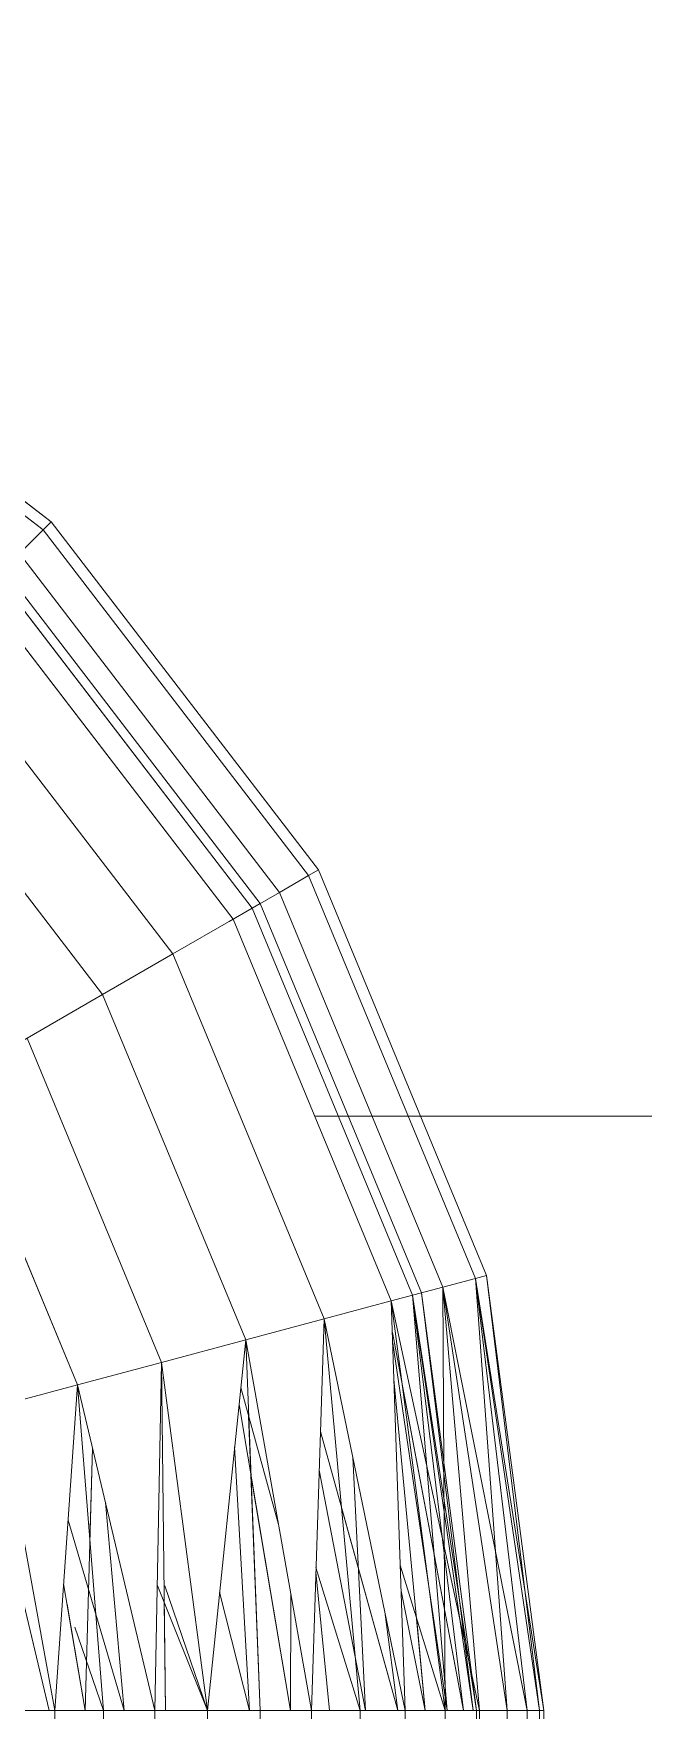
# Model space of a CAD drawing. Header units: centimetres. Extents: x -13467 to 3766, y -437 to 1921.
# Drawn here: x -4206.074 to -4205.167, y 188.8 to 191.294 of the extents above; entities that cross this region are included whole.
import ezdxf

# ---------------------------------------------------------------- set-up
doc = ezdxf.new("R2010")
doc.units = ezdxf.units.CM
doc.layers.add('M-EQPM', color=7, linetype='Continuous', lineweight=9)

# ---------------------------------------------------------------- blocks, each defined once
blk = doc.blocks.new('EQ-04-006 - EQ-04-006_dwg_Agrupar_314-1538746-Sección 1-2')
at = {"layer": 'M-EQPM', "color": 136, "true_color": 0x007f7f}
for p, q in [((-3654.6959, 190.5678), (-3655.2137, 190.9651)), ((-3654.7079, 190.5557), (-3655.2222, 190.9503)), ((-3654.7079, 190.5557), (-3655.2222, 190.9503)), ((-3654.7433, 190.5204), (-3654.7079, 190.5557)), ((-3654.7079, 190.5557), (-3654.7433, 190.5204)), ((-3654.7079, 190.5557), (-3654.6959, 190.5678)), ((-3654.6959, 190.5678), (-3654.7079, 190.5557)), ((-3654.3134, 190.0415), (-3654.7079, 190.5557)), ((-3654.3134, 190.0415), (-3654.7079, 190.5557)), ((-3654.2986, 190.05), (-3654.6959, 190.5678)), ((-3654.3566, 190.0165), (-3654.7433, 190.5204)), ((-3654.3566, 190.0165), (-3654.7433, 190.5204)), ((-3654.397, 189.9932), (-3654.7762, 190.4874)), ((-3654.397, 189.9932), (-3654.7762, 190.4874)), ((-3654.3852, 190), (-3654.7666, 190.4971)), ((-3654.3566, 190.0165), (-3654.3134, 190.0415)), ((-3654.3134, 190.0415), (-3654.3566, 190.0165)), ((-3654.3134, 190.0415), (-3654.2986, 190.05)), ((-3654.2986, 190.05), (-3654.3134, 190.0415)), ((-3654.0653, 189.4426), (-3654.3134, 190.0415)), ((-3654.0653, 189.4426), (-3654.3134, 190.0415)), ((-3654.0489, 189.447), (-3654.2986, 190.05)), ((-3654.4254, 189.9768), (-3654.3566, 190.0165)), ((-3654.3566, 190.0165), (-3654.4254, 189.9768)), ((-3654.1136, 189.4297), (-3654.3566, 190.0165)), ((-3654.1136, 189.4297), (-3654.3566, 190.0165)), ((-3654.4316, 189.9732), (-3654.397, 189.9932)), ((-3654.397, 189.9932), (-3654.4316, 189.9732)), ((-3654.397, 189.9932), (-3654.3852, 190)), ((-3654.3852, 190), (-3654.397, 189.9932)), ((-3654.1586, 189.4176), (-3654.397, 189.9932)), ((-3654.1586, 189.4176), (-3654.397, 189.9932)), ((-3654.1454, 189.4212), (-3654.3852, 190)), ((-3654.1136, 189.4297), (-3654.0653, 189.4426)), ((-3654.0653, 189.4426), (-3654.1136, 189.4297)), ((-3654.0653, 189.4426), (-3654.0489, 189.447)), ((-3654.0489, 189.447), (-3654.0653, 189.4426)), ((-3654.0182, 188.8), (-3654.0653, 189.4426)), ((-3654.0653, 189.4426), (-3653.9881, 188.8)), ((-3654.0653, 189.4426), (-3653.9637, 188.8)), ((-3654.0653, 189.4426), (-3653.9698, 188.8)), ((-3653.9698, 188.8), (-3654.0653, 189.4426)), ((-3654.0653, 189.4426), (-3653.9881, 188.8)), ((-3654.0489, 189.447), (-3653.9637, 188.8)), ((-3654.0489, 189.447), (-3653.9698, 188.8)), ((-3654.1903, 189.4091), (-3654.1136, 189.4297)), ((-3654.1136, 189.4297), (-3654.1903, 189.4091)), ((-3654.1903, 189.4091), (-3654.0592, 188.8)), ((-3654.1903, 189.4091), (-3654.0592, 188.8)), ((-3654.1586, 189.4176), (-3654.1454, 189.4212)), ((-3654.1454, 189.4212), (-3654.1586, 189.4176)), ((-3654.1073, 188.8), (-3654.1586, 189.4176)), ((-3654.1586, 189.4176), (-3654.0832, 188.8)), ((-3654.1586, 189.4176), (-3654.0637, 188.8)), ((-3654.1586, 189.4176), (-3654.0686, 188.8)), ((-3654.0686, 188.8), (-3654.1586, 189.4176)), ((-3654.1586, 189.4176), (-3654.0832, 188.8)), ((-3654.0686, 188.8), (-3654.1586, 189.4176)), ((-3654.1586, 189.4176), (-3654.1073, 188.8)), ((-3654.0637, 188.8), (-3654.1454, 189.4212)), ((-3654.0686, 188.8), (-3654.1454, 189.4212)), ((-3654.0592, 188.8), (-3654.1136, 189.4297)), ((-3654.1136, 189.4297), (-3654.0182, 188.8)), ((-3653.9881, 188.8), (-3654.1136, 189.4297)), ((-3654.1136, 189.4297), (-3654.0182, 188.8)), ((-3654.1136, 189.4297), (-3654.0592, 188.8)), ((-3654.1136, 189.4297), (-3654.1101, 188.8)), ((-3654.0832, 188.8), (-3654.1733, 189.2798)), ((-3654.1733, 189.2798), (-3654.0832, 188.8)), ((-3654.1733, 189.2798), (-3654.0832, 188.8)), ((-3654.805, 189.2444), (-3654.6988, 188.8)), ((-3654.805, 189.2444), (-3654.6988, 188.8)), ((-3654.6383, 189.0527), (-3654.6346, 189.1904)), ((-3654.6346, 189.1904), (-3654.6383, 189.0527)), ((-3654.6346, 189.1904), (-3654.6383, 189.0527)), ((-3654.2477, 189.1764), (-3654.2286, 188.8)), ((-3654.2286, 188.8), (-3654.2477, 189.1764)), ((-3654.2286, 188.8), (-3654.2477, 189.1764)), ((-3654.399, 189.1498), (-3654.3401, 188.8)), ((-3654.399, 189.1498), (-3654.3401, 188.8)), ((-3654.399, 189.1498), (-3654.3401, 188.8)), ((-3654.399, 189.1498), (-3654.3401, 188.8)), ((-3654.399, 189.1498), (-3654.3401, 188.8)), ((-3654.399, 189.1498), (-3654.3401, 188.8)), ((-3654.6154, 189.1095), (-3654.5873, 188.8)), ((-3654.6154, 189.1095), (-3654.5873, 188.8)), ((-3654.5873, 188.8), (-3654.6154, 189.1095)), ((-3654.5873, 188.8), (-3654.6154, 189.1095)), ((-3654.5873, 188.8), (-3654.6154, 189.1095)), ((-3654.6154, 189.1095), (-3654.5873, 188.8)), ((-3654.2645, 189.1019), (-3654.1808, 188.8)), ((-3654.2645, 189.1019), (-3654.1808, 188.8)), ((-3654.2645, 189.1019), (-3654.1808, 188.8)), ((-3654.528, 188.9612), (-3654.5262, 188.8)), ((-3654.528, 188.9612), (-3654.5262, 188.8)), ((-3654.528, 188.9612), (-3654.5262, 188.8)), ((-3654.3401, 188.8), (-3654.3396, 188.972)), ((-3654.3401, 188.8), (-3654.3396, 188.972)), ((-3654.3401, 188.8), (-3654.3396, 188.972)), ((-3654.1758, 188.978), (-3654.1401, 188.8)), ((-3654.1758, 188.978), (-3654.1401, 188.8)), ((-3654.1758, 188.978), (-3654.1401, 188.8)), ((-3654.6723, 188.9581), (-3654.6453, 188.8)), ((-3654.6723, 188.9581), (-3654.6453, 188.8)), ((-3654.6453, 188.8), (-3654.6723, 188.9581)), ((-3654.6453, 188.8), (-3654.6723, 188.9581)), ((-3654.6723, 188.9581), (-3654.6453, 188.8)), ((-3654.6453, 188.8), (-3654.6723, 188.9581)), ((-3654.5873, 188.8), (-3654.6296, 188.9432)), ((-3654.6296, 188.9432), (-3654.5873, 188.8)), ((-3654.6296, 188.9432), (-3654.5873, 188.8)), ((-3654.2001, 188.9466), (-3654.1808, 188.8)), ((-3654.1808, 188.8), (-3654.2001, 188.9466)), ((-3654.2001, 188.9466), (-3654.1808, 188.8)), ((-3654.2001, 188.9466), (-3654.1808, 188.8)), ((-3654.1808, 188.8), (-3654.2001, 188.9466)), ((-3654.1808, 188.8), (-3654.2001, 188.9466)), ((-3654.1401, 188.8), (-3654.1531, 188.939)), ((-3654.1531, 188.939), (-3654.1401, 188.8)), ((-3654.1531, 188.939), (-3654.1401, 188.8)), ((-3654.1531, 188.939), (-3654.1401, 188.8)), ((-3654.1401, 188.8), (-3654.1531, 188.939)), ((-3654.1401, 188.8), (-3654.1531, 188.939)), ((-3653.9881, 188.8), (-3653.9698, 188.8)), ((-3653.9698, 188.8), (-3653.9881, 188.8)), ((-3653.9698, 188.8), (-3653.9637, 188.8)), ((-3653.9698, 188.8), (-3653.9698, 186.8)), ((-3653.9637, 188.8), (-3653.9698, 188.8)), ((-3653.9698, 188.8), (-3653.9698, 186.8)), ((-3653.9637, 188.8), (-3653.9637, 186.8))]:
    blk.add_line(p, q, dxfattribs=at)
at = {"layer": 'M-EQPM', "color": 136, "true_color": 0x007f7f, "flags": 128}
for points in [[(-3656.4637, 191.2755), (-3655.821, 191.1984), (-3655.2222, 190.9503), (-3655.2137, 190.9651), (-3654.6959, 190.5678), (-3654.7079, 190.5557), (-3654.3134, 190.0415), (-3654.3566, 190.0165), (-3654.1136, 189.4297), (-3654.1903, 189.4091)], [(-3654.4254, 189.9768), (-3654.3566, 190.0165), (-3654.7433, 190.5204), (-3654.7079, 190.5557), (-3655.2222, 190.9503), (-3655.2137, 190.9651), (-3655.8166, 191.2148), (-3655.821, 191.1984), (-3655.834, 191.1501), (-3656.4637, 191.2455), (-3655.821, 191.1984), (-3656.4637, 191.2455)], [(-3654.7995, 190.4642), (-3654.7433, 190.5204), (-3655.2472, 190.9071), (-3655.2222, 190.9503), (-3655.821, 191.1984), (-3655.8166, 191.2148), (-3655.2137, 190.9651), (-3655.2222, 190.9503), (-3654.7079, 190.5557), (-3654.7433, 190.5204), (-3654.3566, 190.0165), (-3654.4254, 189.9768)], [(-3654.0592, 188.8), (-3654.1136, 189.4297), (-3654.3566, 190.0165), (-3654.3134, 190.0415), (-3654.7079, 190.5557), (-3654.6959, 190.5678), (-3654.7079, 190.5557), (-3655.2222, 190.9503), (-3655.2472, 190.9071), (-3655.834, 191.1501), (-3655.821, 191.1984), (-3655.2222, 190.9503), (-3655.2137, 190.9651), (-3654.6959, 190.5678), (-3654.2986, 190.05), (-3654.3134, 190.0415), (-3654.0653, 189.4426), (-3654.1136, 189.4297), (-3654.0182, 188.8)], [(-3654.0182, 188.8), (-3654.1136, 189.4297), (-3653.9881, 188.8), (-3654.1136, 189.4297), (-3654.0653, 189.4426), (-3654.3134, 190.0415), (-3654.2986, 190.05), (-3654.6959, 190.5678), (-3654.7079, 190.5557), (-3655.2222, 190.9503), (-3655.2472, 190.9071), (-3655.834, 191.1501), (-3655.8545, 191.0734)], [(-3655.8425, 191.1182), (-3655.846, 191.1051), (-3655.2705, 190.8667), (-3655.2637, 190.8785), (-3654.7666, 190.4971), (-3654.7762, 190.4874), (-3654.397, 189.9932), (-3654.3852, 190), (-3654.1454, 189.4212), (-3654.1586, 189.4176), (-3654.0686, 188.8)], [(-3654.0832, 188.8), (-3654.1586, 189.4176), (-3654.397, 189.9932), (-3654.3852, 190), (-3654.7666, 190.4971), (-3654.7762, 190.4874), (-3655.2705, 190.8667), (-3655.2637, 190.8785), (-3655.8425, 191.1182), (-3655.846, 191.1051), (-3655.2705, 190.8667), (-3655.2637, 190.8785), (-3654.7666, 190.4971), (-3654.7762, 190.4874), (-3654.397, 189.9932), (-3654.3852, 190), (-3654.1454, 189.4212), (-3654.1586, 189.4176), (-3654.0686, 188.8)], [(-3654.0832, 188.8), (-3654.1586, 189.4176), (-3654.397, 189.9932), (-3654.3852, 190), (-3654.7666, 190.4971), (-3654.7762, 190.4874), (-3655.2705, 190.8667), (-3655.2637, 190.8785), (-3655.8425, 191.1182)], [(-3654.0489, 189.447), (-3654.2986, 190.05), (-3654.3134, 190.0415), (-3654.7079, 190.5557), (-3654.7433, 190.5204), (-3655.2472, 190.9071), (-3655.2869, 190.8382)], [(-3655.2869, 190.8382), (-3655.2472, 190.9071), (-3654.7433, 190.5204), (-3654.7079, 190.5557), (-3654.3134, 190.0415), (-3654.2986, 190.05), (-3654.0489, 189.447)], [(-3654.7995, 190.4642), (-3654.7433, 190.5204), (-3654.3566, 190.0165), (-3654.3134, 190.0415), (-3654.0653, 189.4426), (-3654.0489, 189.447), (-3654.0653, 189.4426), (-3653.9881, 188.8), (-3653.9698, 188.8)], [(-3653.9881, 188.8), (-3653.9698, 188.8), (-3654.0653, 189.4426), (-3654.3134, 190.0415), (-3654.3566, 190.0165), (-3654.7433, 190.5204), (-3654.7995, 190.4642)], [(-3654.4316, 189.9732), (-3654.397, 189.9932), (-3654.7762, 190.4874), (-3654.8045, 190.4592)], [(-3654.8045, 190.4592), (-3654.7762, 190.4874), (-3654.397, 189.9932), (-3654.4316, 189.9732)], [(-3654.4254, 189.9768), (-3654.3566, 190.0165), (-3654.1136, 189.4297), (-3654.0653, 189.4426), (-3654.0182, 188.8)], [(-3654.4254, 189.9768), (-3654.3566, 190.0165), (-3654.1136, 189.4297), (-3654.0653, 189.4426), (-3653.9881, 188.8)], [(-3654.4316, 189.9732), (-3654.397, 189.9932), (-3654.1586, 189.4176)], [(-3654.1586, 189.4176), (-3654.397, 189.9932), (-3654.4316, 189.9732)], [(-3653.9637, 186.8), (-3653.9637, 188.8), (-3653.9698, 188.8), (-3653.9637, 188.8), (-3654.0653, 189.4426), (-3653.9637, 188.8), (-3654.0489, 189.447), (-3654.0653, 189.4426), (-3653.9698, 188.8), (-3653.9698, 186.8)], [(-3653.9698, 186.8), (-3653.9698, 188.8), (-3654.0653, 189.4426), (-3654.0489, 189.447), (-3653.9698, 188.8), (-3654.0489, 189.447), (-3653.9637, 188.8), (-3653.9698, 188.8), (-3653.9637, 188.8), (-3653.9637, 186.8)], [(-3654.0182, 188.8), (-3654.0653, 189.4426), (-3653.9881, 188.8)], [(-3653.9698, 188.8), (-3654.0653, 189.4426), (-3653.9881, 188.8), (-3653.9698, 188.8), (-3653.9698, 186.8)], [(-3654.0182, 188.8), (-3654.1136, 189.4297), (-3654.1903, 189.4091)], [(-3654.0592, 188.8), (-3654.1136, 189.4297), (-3654.1903, 189.4091), (-3654.0592, 188.8)], [(-3654.0592, 188.8), (-3654.1136, 189.4297), (-3654.1903, 189.4091)], [(-3654.0832, 188.8), (-3654.1586, 189.4176), (-3654.1454, 189.4212), (-3654.0686, 188.8)], [(-3654.0637, 188.8), (-3654.1586, 189.4176), (-3654.1454, 189.4212), (-3654.0637, 188.8)], [(-3654.0637, 188.8), (-3654.1586, 189.4176), (-3654.0686, 188.8)], [(-3654.0832, 188.8), (-3654.1586, 189.4176), (-3654.1073, 188.8)], [(-3654.0637, 188.8), (-3654.1454, 189.4212), (-3654.0686, 188.8)], [(-3654.0182, 188.8), (-3654.1136, 189.4297), (-3654.0592, 188.8)], [(-3654.7465, 188.8), (-3654.805, 189.2444), (-3654.6988, 188.8)]]:
    blk.add_lwpolyline(points, dxfattribs=at)
blk.add_lwpolyline([(-3654.1101, 188.8), (-3654.1136, 189.4297)], close=True, dxfattribs=at)
blk = doc.blocks.new('EQ-04-006 - EQ-04-006_dwg_Agrupar_317-1538747-Sección 1-2')
at = {"layer": 'M-EQPM', "color": 136, "true_color": 0x007f7f}
for p, q in [((-3655.2137, 190.9651), (-3654.6959, 190.5678)), ((-3655.2222, 190.9503), (-3654.7079, 190.5557)), ((-3655.2222, 190.9503), (-3654.7079, 190.5557)), ((-3654.7433, 190.5204), (-3654.7079, 190.5557)), ((-3654.7079, 190.5557), (-3654.7433, 190.5204)), ((-3654.7079, 190.5557), (-3654.6959, 190.5678)), ((-3654.6959, 190.5678), (-3654.7079, 190.5557)), ((-3654.7079, 190.5557), (-3654.3134, 190.0415)), ((-3654.7079, 190.5557), (-3654.3134, 190.0415)), ((-3654.6959, 190.5678), (-3654.2986, 190.05)), ((-3654.7433, 190.5204), (-3654.3566, 190.0165)), ((-3654.7433, 190.5204), (-3654.3566, 190.0165)), ((-3654.7762, 190.4874), (-3654.397, 189.9932)), ((-3654.7762, 190.4874), (-3654.397, 189.9932)), ((-3654.7666, 190.4971), (-3654.3852, 190)), ((-3654.7995, 190.4642), (-3654.4254, 189.9768)), ((-3654.8727, 190.391), (-3654.5151, 189.925)), ((-3654.8727, 190.391), (-3654.5151, 189.925)), ((-3654.8727, 190.391), (-3654.5151, 189.925)), ((-3654.9579, 190.3057), (-3654.6195, 189.8647)), ((-3654.3566, 190.0165), (-3654.3134, 190.0415)), ((-3654.3134, 190.0415), (-3654.3566, 190.0165)), ((-3654.3134, 190.0415), (-3654.2986, 190.05)), ((-3654.2986, 190.05), (-3654.3134, 190.0415)), ((-3654.3134, 190.0415), (-3654.0653, 189.4426)), ((-3654.0653, 189.4426), (-3654.3134, 190.0415)), ((-3654.2986, 190.05), (-3654.0489, 189.447)), ((-3654.4254, 189.9768), (-3654.3566, 190.0165)), ((-3654.3566, 190.0165), (-3654.4254, 189.9768)), ((-3654.3566, 190.0165), (-3654.1136, 189.4297)), ((-3654.3566, 190.0165), (-3654.1136, 189.4297)), ((-3654.4316, 189.9732), (-3654.397, 189.9932)), ((-3654.397, 189.9932), (-3654.4316, 189.9732)), ((-3654.397, 189.9932), (-3654.3852, 190)), ((-3654.3852, 190), (-3654.397, 189.9932)), ((-3654.397, 189.9932), (-3654.1586, 189.4176)), ((-3654.1586, 189.4176), (-3654.397, 189.9932)), ((-3654.3852, 190), (-3654.1454, 189.4212)), ((-3654.5151, 189.925), (-3654.4254, 189.9768)), ((-3654.4254, 189.9768), (-3654.1903, 189.4091)), ((-3654.6195, 189.8647), (-3654.5151, 189.925)), ((-3654.5151, 189.925), (-3654.2903, 189.3823)), ((-3654.7316, 189.8), (-3654.6195, 189.8647)), ((-3654.6195, 189.8647), (-3654.4068, 189.3511)), ((-3654.7316, 189.8), (-3654.5318, 189.3176)), ((-3654.8437, 189.7353), (-3654.6568, 189.2841)), ((-3654.1136, 189.4297), (-3654.0653, 189.4426)), ((-3654.0653, 189.4426), (-3654.1136, 189.4297)), ((-3654.0653, 189.4426), (-3654.0489, 189.447)), ((-3654.0489, 189.447), (-3654.0653, 189.4426)), ((-3654.0182, 188.8), (-3654.0653, 189.4426)), ((-3653.9881, 188.8), (-3654.0653, 189.4426)), ((-3653.9698, 188.8), (-3654.0653, 189.4426)), ((-3653.9637, 188.8), (-3654.0653, 189.4426)), ((-3653.9698, 188.8), (-3654.0653, 189.4426)), ((-3653.9881, 188.8), (-3654.0653, 189.4426)), ((-3653.9637, 188.8), (-3654.0489, 189.447)), ((-3653.9698, 188.8), (-3654.0489, 189.447)), ((-3654.2903, 189.3823), (-3654.1903, 189.4091)), ((-3654.1903, 189.4091), (-3654.1136, 189.4297)), ((-3654.1136, 189.4297), (-3654.1903, 189.4091)), ((-3654.1698, 188.8), (-3654.1903, 189.4091)), ((-3654.1101, 188.8), (-3654.1903, 189.4091)), ((-3654.0592, 188.8), (-3654.1903, 189.4091)), ((-3654.1101, 188.8), (-3654.1903, 189.4091)), ((-3654.1101, 188.8), (-3654.1903, 189.4091)), ((-3654.1586, 189.4176), (-3654.1454, 189.4212)), ((-3654.1454, 189.4212), (-3654.1586, 189.4176)), ((-3654.1073, 188.8), (-3654.1586, 189.4176)), ((-3654.0832, 188.8), (-3654.1586, 189.4176)), ((-3654.0686, 188.8), (-3654.1586, 189.4176)), ((-3654.0637, 188.8), (-3654.1586, 189.4176)), ((-3654.0686, 188.8), (-3654.1586, 189.4176)), ((-3654.0832, 188.8), (-3654.1586, 189.4176)), ((-3654.1586, 189.4176), (-3654.0686, 188.8)), ((-3654.1586, 189.4176), (-3654.1073, 188.8)), ((-3654.0637, 188.8), (-3654.1454, 189.4212)), ((-3654.0686, 188.8), (-3654.1454, 189.4212)), ((-3654.1101, 188.8), (-3654.1136, 189.4297)), ((-3654.0592, 188.8), (-3654.1136, 189.4297)), ((-3654.0182, 188.8), (-3654.1136, 189.4297)), ((-3653.9881, 188.8), (-3654.1136, 189.4297)), ((-3654.0182, 188.8), (-3654.1136, 189.4297)), ((-3654.0592, 188.8), (-3654.1136, 189.4297)), ((-3654.4068, 189.3511), (-3654.2903, 189.3823)), ((-3654.4068, 189.3511), (-3654.2903, 189.3823)), ((-3654.3092, 188.8), (-3654.2903, 189.3823)), ((-3654.2367, 188.8), (-3654.2903, 189.3823)), ((-3654.1698, 188.8), (-3654.2903, 189.3823)), ((-3654.2367, 188.8), (-3654.2903, 189.3823)), ((-3654.2903, 189.3823), (-3654.2367, 188.8)), ((-3654.2367, 188.8), (-3654.2903, 189.3823)), ((-3654.2367, 188.8), (-3654.2903, 189.3823)), ((-3654.0832, 188.8), (-3654.1887, 189.3621)), ((-3654.0832, 188.8), (-3654.1887, 189.3621)), ((-3654.0832, 188.8), (-3654.1887, 189.3621)), ((-3654.5318, 189.3176), (-3654.4068, 189.3511)), ((-3654.4637, 188.8), (-3654.4068, 189.3511)), ((-3654.3854, 188.8), (-3654.4068, 189.3511)), ((-3654.3092, 188.8), (-3654.4068, 189.3511)), ((-3654.3092, 188.8), (-3654.4068, 189.3511)), ((-3654.4068, 189.3511), (-3654.3854, 188.8)), ((-3654.3092, 188.8), (-3654.4068, 189.3511)), ((-3654.1073, 188.8), (-3654.1882, 189.3464)), ((-3654.1073, 188.8), (-3654.1882, 189.3464)), ((-3654.1882, 189.3464), (-3654.1073, 188.8)), ((-3654.1073, 188.8), (-3654.1882, 189.3464)), ((-3654.1882, 189.3464), (-3654.1073, 188.8)), ((-3654.1073, 188.8), (-3654.1882, 189.3464)), ((-3654.6568, 189.2841), (-3654.5318, 189.3176)), ((-3654.6568, 189.2841), (-3654.5318, 189.3176)), ((-3654.5419, 188.8), (-3654.5318, 189.3176)), ((-3654.5262, 188.8), (-3654.5318, 189.3176)), ((-3654.4637, 188.8), (-3654.5318, 189.3176)), ((-3654.5318, 189.3176), (-3654.5262, 188.8)), ((-3654.5318, 189.3176), (-3654.5262, 188.8)), ((-3654.4637, 188.8), (-3654.5318, 189.3176)), ((-3654.4637, 188.8), (-3654.5318, 189.3176)), ((-3654.7733, 189.2529), (-3654.6568, 189.2841)), ((-3654.6907, 188.8), (-3654.6568, 189.2841)), ((-3654.6182, 188.8), (-3654.6568, 189.2841)), ((-3654.6182, 188.8), (-3654.6568, 189.2841)), ((-3654.5419, 188.8), (-3654.6568, 189.2841)), ((-3654.6182, 188.8), (-3654.6568, 189.2841)), ((-3654.6182, 188.8), (-3654.6568, 189.2841)), ((-3654.1401, 188.8), (-3654.1864, 189.292)), ((-3654.1401, 188.8), (-3654.1864, 189.292)), ((-3654.1401, 188.8), (-3654.1864, 189.292)), ((-3654.1401, 188.8), (-3654.1864, 189.292)), ((-3654.1401, 188.8), (-3654.1864, 189.292)), ((-3654.1401, 188.8), (-3654.1864, 189.292)), ((-3654.3582, 189.0768), (-3654.4141, 189.2802)), ((-3654.4141, 189.2802), (-3654.3582, 189.0768)), ((-3654.4141, 189.2802), (-3654.3582, 189.0768)), ((-3654.6988, 188.8), (-3654.805, 189.2444)), ((-3654.6988, 188.8), (-3654.805, 189.2444)), ((-3654.6907, 188.8), (-3654.7733, 189.2529)), ((-3654.3401, 188.8), (-3654.4167, 189.255)), ((-3654.3401, 188.8), (-3654.4167, 189.255)), ((-3654.4167, 189.255), (-3654.3401, 188.8)), ((-3654.4167, 189.255), (-3654.3401, 188.8)), ((-3654.3401, 188.8), (-3654.4167, 189.255)), ((-3654.3401, 188.8), (-3654.4167, 189.255)), ((-3654.3854, 188.8), (-3654.4024, 189.2375)), ((-3654.4024, 189.2375), (-3654.3854, 188.8)), ((-3654.4024, 189.2375), (-3654.3854, 188.8)), ((-3654.1808, 188.8), (-3654.2958, 189.2147)), ((-3654.2958, 189.2147), (-3654.1808, 188.8)), ((-3654.2958, 189.2147), (-3654.1808, 188.8)), ((-3654.6453, 188.8), (-3654.6346, 189.1904)), ((-3654.6453, 188.8), (-3654.6346, 189.1904)), ((-3654.6453, 188.8), (-3654.6346, 189.1904)), ((-3654.4011, 188.8), (-3654.4232, 189.1921)), ((-3654.4011, 188.8), (-3654.4232, 189.1921)), ((-3654.4011, 188.8), (-3654.4232, 189.1921)), ((-3654.4011, 188.8), (-3654.4232, 189.1921)), ((-3654.4232, 189.1921), (-3654.4011, 188.8)), ((-3654.4232, 189.1921), (-3654.4011, 188.8)), ((-3654.2286, 188.8), (-3654.2477, 189.1764)), ((-3654.2286, 188.8), (-3654.2477, 189.1764)), ((-3654.2286, 188.8), (-3654.2477, 189.1764)), ((-3654.2286, 188.8), (-3654.2976, 189.1572)), ((-3654.2286, 188.8), (-3654.2976, 189.1572)), ((-3654.2976, 189.1572), (-3654.2286, 188.8)), ((-3654.2976, 189.1572), (-3654.2286, 188.8)), ((-3654.2286, 188.8), (-3654.2976, 189.1572)), ((-3654.2286, 188.8), (-3654.2976, 189.1572)), ((-3654.5873, 188.8), (-3654.6154, 189.1095)), ((-3654.5873, 188.8), (-3654.6154, 189.1095)), ((-3654.6154, 189.1095), (-3654.5873, 188.8)), ((-3654.6154, 189.1095), (-3654.5873, 188.8)), ((-3654.6154, 189.1095), (-3654.5873, 188.8)), ((-3654.5873, 188.8), (-3654.6154, 189.1095)), ((-3654.5873, 188.8), (-3654.6709, 189.0828)), ((-3654.6709, 189.0828), (-3654.5873, 188.8)), ((-3654.6709, 189.0828), (-3654.5873, 188.8)), ((-3654.2367, 188.8), (-3654.3023, 189.0125)), ((-3654.2367, 188.8), (-3654.3023, 189.0125)), ((-3654.3023, 189.0125), (-3654.2367, 188.8)), ((-3654.1101, 188.8), (-3654.1771, 189.0163)), ((-3654.1101, 188.8), (-3654.1771, 189.0163)), ((-3654.1771, 189.0163), (-3654.1101, 188.8)), ((-3654.6453, 188.8), (-3654.6775, 188.9883)), ((-3654.6453, 188.8), (-3654.6775, 188.9883)), ((-3654.6775, 188.9883), (-3654.6453, 188.8)), ((-3654.6775, 188.9883), (-3654.6453, 188.8)), ((-3654.6453, 188.8), (-3654.6775, 188.9883)), ((-3654.6775, 188.9883), (-3654.6453, 188.8)), ((-3654.4637, 188.8), (-3654.5382, 188.9869)), ((-3654.4637, 188.8), (-3654.5382, 188.9869)), ((-3654.5382, 188.9869), (-3654.4637, 188.8)), ((-3654.4637, 188.8), (-3654.5272, 188.9854)), ((-3654.5272, 188.9854), (-3654.4637, 188.8)), ((-3654.5272, 188.9854), (-3654.4637, 188.8)), ((-3654.2821, 188.8), (-3654.3025, 189.0057)), ((-3654.2821, 188.8), (-3654.3025, 189.0057)), ((-3654.3025, 189.0057), (-3654.2821, 188.8)), ((-3654.2821, 188.8), (-3654.3025, 189.0057)), ((-3654.3025, 189.0057), (-3654.2821, 188.8)), ((-3654.2821, 188.8), (-3654.3025, 189.0057)), ((-3654.4011, 188.8), (-3654.4455, 188.9759)), ((-3654.4011, 188.8), (-3654.4455, 188.9759)), ((-3654.4011, 188.8), (-3654.4455, 188.9759)), ((-3654.3401, 188.8), (-3654.3396, 188.972)), ((-3654.3401, 188.8), (-3654.3396, 188.972)), ((-3654.3401, 188.8), (-3654.3396, 188.972)), ((-3654.1401, 188.8), (-3654.1758, 188.978)), ((-3654.1758, 188.978), (-3654.1401, 188.8)), ((-3654.1758, 188.978), (-3654.1401, 188.8)), ((-3654.1808, 188.8), (-3654.2001, 188.9466)), ((-3654.1808, 188.8), (-3654.2001, 188.9466)), ((-3654.1808, 188.8), (-3654.2001, 188.9466)), ((-3654.2001, 188.9466), (-3654.1808, 188.8)), ((-3654.1808, 188.8), (-3654.2001, 188.9466)), ((-3654.1808, 188.8), (-3654.2001, 188.9466)), ((-3654.6182, 188.8), (-3654.6607, 188.9241)), ((-3654.6182, 188.8), (-3654.6607, 188.9241)), ((-3654.6607, 188.9241), (-3654.6182, 188.8)), ((-3654.7576, 188.8), (-3654.6907, 188.8)), ((-3654.6907, 186.8), (-3654.6907, 188.8)), ((-3654.6907, 188.8), (-3654.6182, 188.8)), ((-3654.6182, 188.8), (-3654.6182, 186.8)), ((-3654.6182, 188.8), (-3654.5419, 188.8)), ((-3654.4637, 188.8), (-3654.5419, 188.8)), ((-3654.5419, 188.8), (-3654.5419, 186.8)), ((-3654.3854, 188.8), (-3654.4637, 188.8)), ((-3654.4637, 186.8), (-3654.4637, 188.8)), ((-3654.3854, 188.8), (-3654.3854, 186.8)), ((-3654.3854, 188.8), (-3654.3092, 188.8)), ((-3654.3092, 188.8), (-3654.3092, 186.8)), ((-3654.3092, 188.8), (-3654.2367, 188.8)), ((-3654.2367, 188.8), (-3654.2367, 186.8)), ((-3654.2367, 188.8), (-3654.1698, 188.8)), ((-3654.1698, 186.8), (-3654.1698, 188.8)), ((-3654.1698, 188.8), (-3654.1101, 188.8)), ((-3654.1101, 188.8), (-3654.1101, 186.8)), ((-3654.1101, 188.8), (-3654.0592, 188.8)), ((-3654.0637, 188.8), (-3654.0637, 186.8)), ((-3654.0592, 186.8), (-3654.0592, 188.8)), ((-3654.0592, 188.8), (-3654.0182, 188.8)), ((-3654.0182, 186.8), (-3654.0182, 188.8)), ((-3654.0182, 188.8), (-3653.9881, 188.8)), ((-3653.9881, 186.8), (-3653.9881, 188.8)), ((-3653.9881, 188.8), (-3653.9698, 188.8)), ((-3653.9698, 188.8), (-3653.9881, 188.8)), ((-3653.9698, 186.8), (-3653.9698, 188.8)), ((-3653.9698, 188.8), (-3653.9637, 188.8)), ((-3653.9637, 188.8), (-3653.9698, 188.8)), ((-3653.9698, 186.8), (-3653.9698, 188.8)), ((-3653.9637, 186.8), (-3653.9637, 188.8))]:
    blk.add_line(p, q, dxfattribs=at)
at = {"layer": 'M-EQPM', "color": 136, "true_color": 0x007f7f, "flags": 128}
for points in [[(-3654.2903, 189.3823), (-3654.5151, 189.925), (-3654.4254, 189.9768), (-3654.7995, 190.4642), (-3654.7433, 190.5204), (-3655.2472, 190.9071), (-3655.2222, 190.9503), (-3655.821, 191.1984), (-3656.4637, 191.2938), (-3656.4637, 191.2755), (-3672.4637, 191.2755), (-3673.1063, 191.1984), (-3673.7051, 190.9503), (-3673.7137, 190.9651), (-3674.2314, 190.5678), (-3674.2194, 190.5557), (-3674.614, 190.0415), (-3674.5707, 190.0165), (-3674.8138, 189.4297), (-3674.737, 189.4091)], [(-3654.5151, 189.925), (-3654.6195, 189.8647), (-3654.4068, 189.3511), (-3654.5318, 189.3176), (-3654.7316, 189.8), (-3654.6195, 189.8647), (-3654.9579, 190.3057), (-3654.8727, 190.391), (-3655.3387, 190.7486), (-3655.2869, 190.8382), (-3655.8545, 191.0734), (-3655.834, 191.1501), (-3656.4637, 191.2455), (-3655.821, 191.1984), (-3656.4637, 191.2755), (-3656.4637, 191.2455), (-3672.4637, 191.2455)], [(-3656.4637, 191.2755), (-3655.821, 191.1984), (-3655.8166, 191.2148), (-3655.2137, 190.9651), (-3655.2222, 190.9503), (-3654.7079, 190.5557), (-3654.7433, 190.5204), (-3654.3566, 190.0165), (-3654.4254, 189.9768), (-3654.1903, 189.4091), (-3654.1136, 189.4297), (-3654.3566, 190.0165), (-3654.3134, 190.0415), (-3654.7079, 190.5557), (-3654.6959, 190.5678), (-3655.2137, 190.9651), (-3655.2222, 190.9503), (-3655.821, 191.1984), (-3655.834, 191.1501), (-3656.4637, 191.2755), (-3655.834, 191.1501), (-3656.4637, 191.2455)], [(-3656.4637, 191.2455), (-3655.834, 191.1501), (-3655.821, 191.1984), (-3655.2222, 190.9503), (-3655.2137, 190.9651), (-3654.6959, 190.5678), (-3654.7079, 190.5557), (-3654.3134, 190.0415), (-3654.3566, 190.0165), (-3654.1136, 189.4297), (-3654.0653, 189.4426), (-3654.3134, 190.0415), (-3654.2986, 190.05), (-3654.6959, 190.5678), (-3654.7079, 190.5557), (-3655.2222, 190.9503), (-3655.2472, 190.9071), (-3655.834, 191.1501), (-3656.4637, 191.2045)], [(-3654.5318, 189.3176), (-3654.7316, 189.8), (-3654.6195, 189.8647), (-3654.9579, 190.3057), (-3654.8727, 190.391), (-3655.3387, 190.7486), (-3655.2869, 190.8382), (-3655.8545, 191.0734), (-3656.4637, 191.2045), (-3655.8545, 191.0734), (-3655.834, 191.1501), (-3656.4637, 191.2045), (-3672.4637, 191.2045), (-3672.4637, 191.1536), (-3672.4637, 191.0939)], [(-3655.8166, 191.2148), (-3655.821, 191.1984), (-3655.2222, 190.9503), (-3655.2472, 190.9071), (-3654.7433, 190.5204), (-3654.7995, 190.4642), (-3654.4254, 189.9768), (-3654.5151, 189.925), (-3654.2903, 189.3823)], [(-3654.4068, 189.3511), (-3654.2903, 189.3823), (-3654.1903, 189.4091), (-3654.4254, 189.9768), (-3654.3566, 190.0165), (-3654.7433, 190.5204), (-3654.7079, 190.5557), (-3655.2222, 190.9503), (-3655.2137, 190.9651), (-3655.8166, 191.2148)], [(-3654.1454, 189.4212), (-3654.3852, 190), (-3654.397, 189.9932), (-3654.7762, 190.4874), (-3654.7666, 190.4971), (-3655.2637, 190.8785), (-3655.2705, 190.8667), (-3655.846, 191.1051), (-3656.4637, 191.1951), (-3655.8425, 191.1182), (-3656.4637, 191.2)], [(-3656.4637, 191.1951), (-3655.8425, 191.1182), (-3655.846, 191.1051), (-3655.8425, 191.1182), (-3655.2637, 190.8785), (-3655.2705, 190.8667), (-3654.7762, 190.4874), (-3654.7666, 190.4971), (-3654.3852, 190), (-3654.397, 189.9932), (-3654.1586, 189.4176), (-3654.1454, 189.4212)], [(-3656.4637, 191.1804), (-3655.846, 191.1051), (-3655.2705, 190.8667), (-3655.2637, 190.8785), (-3654.7666, 190.4971), (-3654.7762, 190.4874), (-3654.397, 189.9932), (-3654.3852, 190), (-3654.1454, 189.4212), (-3654.1586, 189.4176), (-3654.397, 189.9932), (-3654.3852, 190), (-3654.7666, 190.4971), (-3654.7762, 190.4874), (-3655.2705, 190.8667), (-3655.2637, 190.8785), (-3655.8425, 191.1182), (-3655.846, 191.1051), (-3656.4637, 191.1951)], [(-3655.8545, 191.0734), (-3655.834, 191.1501), (-3655.2472, 190.9071), (-3655.2222, 190.9503), (-3654.7079, 190.5557), (-3654.6959, 190.5678), (-3654.2986, 190.05), (-3654.3134, 190.0415), (-3654.0653, 189.4426), (-3653.9881, 188.8), (-3653.9881, 186.8)], [(-3654.0182, 188.8), (-3654.1136, 189.4297), (-3654.0653, 189.4426), (-3654.0489, 189.447), (-3654.2986, 190.05), (-3654.3134, 190.0415), (-3654.7079, 190.5557), (-3654.7433, 190.5204), (-3655.2472, 190.9071), (-3655.2869, 190.8382)], [(-3654.7995, 190.4642), (-3654.7433, 190.5204), (-3654.3566, 190.0165), (-3654.3134, 190.0415), (-3654.0653, 189.4426), (-3654.0489, 189.447), (-3654.2986, 190.05), (-3654.3134, 190.0415), (-3654.7079, 190.5557), (-3654.7433, 190.5204), (-3655.2472, 190.9071), (-3655.2869, 190.8382)], [(-3654.6568, 189.2841), (-3654.7733, 189.2529), (-3654.9481, 189.675), (-3654.8437, 189.7353), (-3655.141, 190.1227), (-3655.0495, 190.2142), (-3655.4637, 190.5321)], [(-3654.7995, 190.4642), (-3654.7433, 190.5204), (-3654.3566, 190.0165), (-3654.3134, 190.0415), (-3654.0653, 189.4426), (-3654.1136, 189.4297), (-3654.3566, 190.0165), (-3654.4254, 189.9768)], [(-3654.4316, 189.9732), (-3654.397, 189.9932), (-3654.7762, 190.4874), (-3654.8045, 190.4592)], [(-3654.4316, 189.9732), (-3654.397, 189.9932), (-3654.7762, 190.4874), (-3654.8045, 190.4592)], [(-3654.4254, 189.9768), (-3654.3566, 190.0165), (-3654.1136, 189.4297), (-3654.0182, 188.8)], [(-3654.4316, 189.9732), (-3654.397, 189.9932), (-3654.1586, 189.4176)], [(-3654.4316, 189.9732), (-3654.397, 189.9932), (-3654.1586, 189.4176), (-3654.0832, 188.8)], [(-3654.5151, 189.925), (-3654.6195, 189.8647), (-3654.4068, 189.3511)], [(-3654.7316, 189.8), (-3654.8437, 189.7353), (-3654.6568, 189.2841), (-3654.6182, 188.8), (-3654.6182, 186.8)], [(-3654.7316, 189.8), (-3654.8437, 189.7353), (-3654.6568, 189.2841)], [(-3653.9881, 188.8), (-3654.1136, 189.4297), (-3653.9881, 188.8), (-3654.0653, 189.4426), (-3654.1136, 189.4297), (-3654.1903, 189.4091)], [(-3653.9637, 186.8), (-3653.9637, 188.8), (-3654.0489, 189.447), (-3653.9698, 188.8), (-3654.0489, 189.447), (-3654.0653, 189.4426), (-3653.9698, 188.8), (-3653.9881, 188.8)], [(-3653.9881, 188.8), (-3653.9698, 188.8), (-3654.0653, 189.4426), (-3654.0489, 189.447), (-3653.9637, 188.8), (-3654.0653, 189.4426), (-3653.9637, 188.8)], [(-3653.9881, 188.8), (-3654.0653, 189.4426), (-3653.9698, 188.8), (-3653.9637, 188.8), (-3653.9698, 188.8), (-3653.9698, 186.8)], [(-3653.9637, 188.8), (-3653.9698, 188.8), (-3654.0653, 189.4426), (-3653.9881, 188.8)], [(-3654.1698, 188.8), (-3654.1903, 189.4091), (-3654.2903, 189.3823), (-3654.1698, 188.8), (-3654.2367, 188.8)], [(-3654.1101, 188.8), (-3654.1903, 189.4091), (-3654.1136, 189.4297), (-3654.0592, 188.8)], [(-3654.0592, 188.8), (-3654.1903, 189.4091), (-3654.1136, 189.4297), (-3654.0592, 188.8)], [(-3654.1101, 186.8), (-3654.1101, 188.8), (-3654.1903, 189.4091), (-3654.1698, 188.8)], [(-3654.1101, 188.8), (-3654.1903, 189.4091), (-3654.0592, 188.8)], [(-3654.0686, 188.8), (-3654.1454, 189.4212), (-3654.1586, 189.4176)], [(-3654.0637, 188.8), (-3654.1586, 189.4176), (-3654.1454, 189.4212), (-3654.0637, 188.8)], [(-3654.0832, 188.8), (-3654.1586, 189.4176), (-3654.1073, 188.8)], [(-3654.0832, 188.8), (-3654.1586, 189.4176), (-3654.0686, 188.8)], [(-3654.0637, 188.8), (-3654.1586, 189.4176), (-3654.0686, 188.8)], [(-3654.0832, 188.8), (-3654.1586, 189.4176), (-3654.0686, 188.8)], [(-3654.0686, 188.8), (-3654.1454, 189.4212), (-3654.0637, 188.8)], [(-3654.0182, 186.8), (-3654.0182, 188.8), (-3654.1136, 189.4297), (-3654.0592, 188.8)], [(-3654.0182, 188.8), (-3654.1136, 189.4297), (-3654.0592, 188.8)], [(-3654.2367, 188.8), (-3654.2903, 189.3823), (-3654.1698, 188.8), (-3654.1101, 188.8), (-3654.0592, 188.8), (-3654.0592, 186.8)], [(-3654.5318, 189.3176), (-3654.4068, 189.3511), (-3654.3854, 188.8)], [(-3654.5318, 189.3176), (-3654.6568, 189.2841), (-3654.5419, 188.8), (-3654.6182, 188.8), (-3654.6568, 189.2841), (-3654.5419, 188.8)], [(-3654.5419, 186.8), (-3654.5419, 188.8), (-3654.6182, 188.8), (-3654.6907, 188.8), (-3654.6568, 189.2841), (-3654.6907, 188.8), (-3654.7733, 189.2529), (-3654.6568, 189.2841)], [(-3654.6182, 186.8), (-3654.6182, 188.8), (-3654.6907, 188.8), (-3654.7733, 189.2529), (-3654.7576, 188.8), (-3654.8172, 188.8), (-3654.7733, 189.2529), (-3654.8172, 188.8), (-3654.8733, 189.2261), (-3654.7733, 189.2529), (-3654.7576, 188.8)], [(-3654.6988, 188.8), (-3654.805, 189.2444), (-3654.7465, 188.8)]]:
    blk.add_lwpolyline(points, dxfattribs=at)
for points in [[(-3654.0182, 188.8), (-3654.0653, 189.4426)], [(-3654.1101, 188.8), (-3654.1136, 189.4297)], [(-3654.3092, 188.8), (-3654.2903, 189.3823)], [(-3654.4637, 188.8), (-3654.4068, 189.3511)], [(-3654.5318, 189.3176), (-3654.5419, 188.8)]]:
    blk.add_lwpolyline(points, close=True, dxfattribs=at)
blk = doc.blocks.new('EQ-04-006 - EQ-04-006_dwg_011_ENZUNCHADOR_dwg-1538751-Sección 1-2')
for name in ['EQ-04-006 - EQ-04-006_dwg_Agrupar_314-1538746-Sección 1-2', 'EQ-04-006 - EQ-04-006_dwg_Agrupar_317-1538747-Sección 1-2']:
    blk.add_blockref(name, (0, 0))
blk = doc.blocks.new('EQ-04-006 - EQ-04-006_dwg-1538743-Sección 1-2')
blk.add_blockref('EQ-04-006 - EQ-04-006_dwg_011_ENZUNCHADOR_dwg-1538751-Sección 1-2', (0, 0))
blk = doc.blocks.new('EQ-04-006 - EQ-04-006-1538756-Sección 1-2')
blk.add_blockref('EQ-04-006 - EQ-04-006_dwg-1538743-Sección 1-2', (0, 0))
blk = doc.blocks.new('EQ-05-014 - EQ-05-014_dwg_Agrupar_514-1555421-Sección 1-2')
at = {"layer": 'M-EQPM', "color": 1, "true_color": 0xff0000}
for p, q in [((-3469.6791, 189.684), (-3654.3042, 189.684)), ((-3469.6791, 189.684), (-3654.3042, 189.684)), ((-3654.3042, 189.684), (-3469.6791, 189.684))]:
    blk.add_line(p, q, dxfattribs=at)
blk = doc.blocks.new('EQ-05-014 - EQ-05-014_dwg-1555392-Sección 1-2')
blk.add_blockref('EQ-05-014 - EQ-05-014_dwg_Agrupar_514-1555421-Sección 1-2', (0, 0))
blk = doc.blocks.new('EQ-05-014 - EQ-05-014-1555424-Sección 1-2')
blk.add_blockref('EQ-05-014 - EQ-05-014_dwg-1555392-Sección 1-2', (0, 0))
blk = doc.blocks.new('PQ_RVR_MEP-01_ZZ_ZZ_MO_T_A_rvt-2-Sección 1-2')
at = {"layer": 'M-EQPM', "lineweight": 9}
for name in ['EQ-04-006 - EQ-04-006-1538756-Sección 1-2', 'EQ-05-014 - EQ-05-014-1555424-Sección 1-2']:
    blk.add_blockref(name, (0, 0), dxfattribs=at)

msp = doc.modelspace()

# ---------------------------------------------------------------- block references
at = {"lineweight": 5}
msp.add_blockref('PQ_RVR_MEP-01_ZZ_ZZ_MO_T_A_rvt-2-Sección 1-2', (-551.352, 0), dxfattribs=at)

doc.saveas('drawing.dxf')
